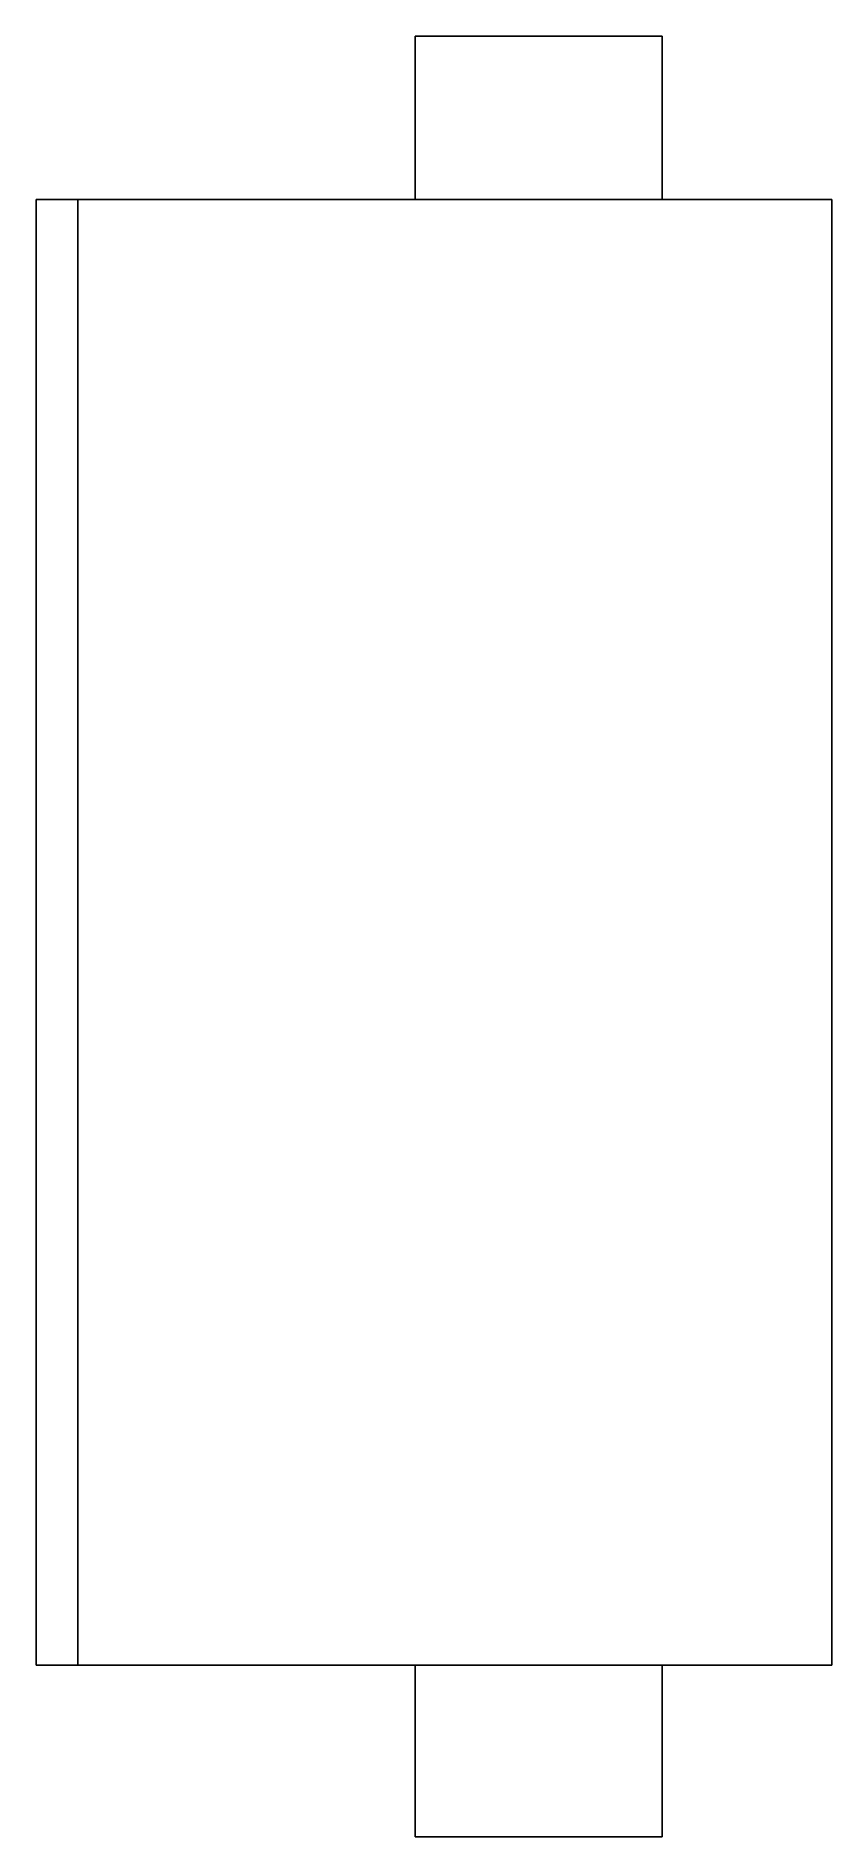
# Model space of a CAD drawing. Header units: metres. Extents: x -19 to 0, y 0 to 43.
import ezdxf

# ---------------------------------------------------------------- set-up
doc = ezdxf.new("R2010")
doc.units = ezdxf.units.M

msp = doc.modelspace()

# ---------------------------------------------------------------- linework, layer by layer
for points in [[(-9.95, 43), (-9.95, 42.922), (-9.95, 42.844), (-9.95, 42.766), (-9.95, 42.688), (-9.95, 42.61), (-9.95, 42.532), (-9.95, 42.454), (-9.95, 42.376), (-9.95, 42.298), (-9.95, 42.22), (-9.95, 42.142), (-9.95, 42.064), (-9.95, 41.986), (-9.95, 41.908), (-9.95, 41.83), (-9.95, 41.752), (-9.95, 41.674), (-9.95, 41.596), (-9.95, 41.518), (-9.95, 41.44), (-9.95, 41.362), (-9.95, 41.284), (-9.95, 41.206), (-9.95, 41.128), (-9.95, 41.05), (-9.95, 40.972), (-9.95, 40.894), (-9.95, 40.816), (-9.95, 40.738), (-9.95, 40.66), (-9.95, 40.582), (-9.95, 40.504), (-9.95, 40.426), (-9.95, 40.348), (-9.95, 40.27), (-9.95, 40.192), (-9.95, 40.114), (-9.95, 40.036), (-9.95, 39.958), (-9.95, 39.88), (-9.95, 39.802), (-9.95, 39.724), (-9.95, 39.646), (-9.95, 39.568), (-9.95, 39.49), (-9.95, 39.412), (-9.95, 39.334), (-9.95, 39.256), (-9.95, 39.178), (-9.95, 39.1)], [(-7, 43), (-7.092, 43), (-7.185, 43), (-7.277, 43), (-7.369, 43), (-7.461, 43), (-7.552, 43), (-7.643, 43), (-7.733, 43), (-7.822, 43), (-7.911, 43), (-7.999, 43), (-8.084, 43), (-8.17, 43), (-8.256, 43), (-8.338, 43), (-8.419, 43), (-8.5, 43), (-8.58, 43), (-8.656, 43), (-8.731, 43), (-8.807, 43), (-8.879, 43), (-8.948, 43), (-9.017, 43), (-9.086, 43), (-9.148, 43), (-9.209, 43), (-9.271, 43), (-9.329, 43), (-9.383, 43), (-9.437, 43), (-9.49, 43), (-9.536, 43), (-9.581, 43), (-9.626, 43), (-9.668, 43), (-9.703, 43), (-9.739, 43), (-9.774, 43), (-9.803, 43), (-9.828, 43), (-9.854, 43), (-9.878, 43), (-9.894, 43), (-9.909, 43), (-9.925, 43), (-9.934, 43), (-9.94, 43), (-9.945, 43), (-9.95, 43)], [(-4.05, 43), (-4.055, 43), (-4.06, 43), (-4.066, 43), (-4.075, 43), (-4.091, 43), (-4.106, 43), (-4.122, 43), (-4.146, 43), (-4.172, 43), (-4.197, 43), (-4.226, 43), (-4.261, 43), (-4.297, 43), (-4.332, 43), (-4.374, 43), (-4.419, 43), (-4.464, 43), (-4.51, 43), (-4.563, 43), (-4.617, 43), (-4.671, 43), (-4.729, 43), (-4.791, 43), (-4.852, 43), (-4.914, 43), (-4.983, 43), (-5.052, 43), (-5.121, 43), (-5.193, 43), (-5.269, 43), (-5.344, 43), (-5.42, 43), (-5.5, 43), (-5.581, 43), (-5.662, 43), (-5.744, 43), (-5.83, 43), (-5.916, 43), (-6.001, 43), (-6.089, 43), (-6.178, 43), (-6.267, 43), (-6.357, 43), (-6.448, 43), (-6.539, 43), (-6.631, 43), (-6.723, 43), (-6.815, 43), (-6.908, 43), (-7, 43)], [(-4.05, 43), (-4.05, 42.922), (-4.05, 42.844), (-4.05, 42.766), (-4.05, 42.688), (-4.05, 42.61), (-4.05, 42.532), (-4.05, 42.454), (-4.05, 42.376), (-4.05, 42.298), (-4.05, 42.22), (-4.05, 42.142), (-4.05, 42.064), (-4.05, 41.986), (-4.05, 41.908), (-4.05, 41.83), (-4.05, 41.752), (-4.05, 41.674), (-4.05, 41.596), (-4.05, 41.518), (-4.05, 41.44), (-4.05, 41.362), (-4.05, 41.284), (-4.05, 41.206), (-4.05, 41.128), (-4.05, 41.05), (-4.05, 40.972), (-4.05, 40.894), (-4.05, 40.816), (-4.05, 40.738), (-4.05, 40.66), (-4.05, 40.582), (-4.05, 40.504), (-4.05, 40.426), (-4.05, 40.348), (-4.05, 40.27), (-4.05, 40.192), (-4.05, 40.114), (-4.05, 40.036), (-4.05, 39.958), (-4.05, 39.88), (-4.05, 39.802), (-4.05, 39.724), (-4.05, 39.646), (-4.05, 39.568), (-4.05, 39.49), (-4.05, 39.412), (-4.05, 39.334), (-4.05, 39.256), (-4.05, 39.178), (-4.05, 39.1)], [(-19, 4.1), (-19, 4.8), (-19, 5.5), (-19, 6.2), (-19, 6.9), (-19, 7.6), (-19, 8.3), (-19, 9), (-19, 9.7), (-19, 10.4), (-19, 11.1), (-19, 11.8), (-19, 12.5), (-19, 13.2), (-19, 13.9), (-19, 14.6), (-19, 15.3), (-19, 16), (-19, 16.7), (-19, 17.4), (-19, 18.1), (-19, 18.8), (-19, 19.5), (-19, 20.2), (-19, 20.9), (-19, 21.6), (-19, 22.3), (-19, 23), (-19, 23.7), (-19, 24.4), (-19, 25.1), (-19, 25.8), (-19, 26.5), (-19, 27.2), (-19, 27.9), (-19, 28.6), (-19, 29.3), (-19, 30), (-19, 30.7), (-19, 31.4), (-19, 32.1), (-19, 32.8), (-19, 33.5), (-19, 34.2), (-19, 34.9), (-19, 35.6), (-19, 36.3), (-19, 37), (-19, 37.7), (-19, 38.4), (-19, 39.1)], [(-19, 39.1), (-18.98, 39.1), (-18.96, 39.1), (-18.94, 39.1), (-18.92, 39.1), (-18.9, 39.1), (-18.88, 39.1), (-18.86, 39.1), (-18.84, 39.1), (-18.82, 39.1), (-18.8, 39.1), (-18.78, 39.1), (-18.76, 39.1), (-18.74, 39.1), (-18.72, 39.1), (-18.7, 39.1), (-18.68, 39.1), (-18.66, 39.1), (-18.64, 39.1), (-18.62, 39.1), (-18.6, 39.1), (-18.58, 39.1), (-18.56, 39.1), (-18.54, 39.1), (-18.52, 39.1), (-18.5, 39.1), (-18.48, 39.1), (-18.46, 39.1), (-18.44, 39.1), (-18.42, 39.1), (-18.4, 39.1), (-18.38, 39.1), (-18.36, 39.1), (-18.34, 39.1), (-18.32, 39.1), (-18.3, 39.1), (-18.28, 39.1), (-18.26, 39.1), (-18.24, 39.1), (-18.22, 39.1), (-18.2, 39.1), (-18.18, 39.1), (-18.16, 39.1), (-18.14, 39.1), (-18.12, 39.1), (-18.1, 39.1), (-18.08, 39.1), (-18.06, 39.1), (-18.04, 39.1), (-18.02, 39.1), (-18, 39.1)], [(-18, 39.1), (-17.946, 39.1), (-17.892, 39.1), (-17.837, 39.1), (-17.783, 39.1), (-17.729, 39.1), (-17.675, 39.1), (-17.621, 39.1), (-17.567, 39.1), (-17.512, 39.1), (-17.458, 39.1), (-17.404, 39.1), (-17.35, 39.1), (-17.296, 39.1), (-17.242, 39.1), (-17.187, 39.1), (-17.133, 39.1), (-17.079, 39.1), (-17.025, 39.1), (-16.971, 39.1), (-16.917, 39.1), (-16.862, 39.1), (-16.808, 39.1), (-16.754, 39.1), (-16.7, 39.1), (-16.646, 39.1), (-16.592, 39.1), (-16.537, 39.1), (-16.483, 39.1), (-16.429, 39.1), (-16.375, 39.1), (-16.321, 39.1), (-16.267, 39.1), (-16.212, 39.1), (-16.158, 39.1), (-16.104, 39.1), (-16.05, 39.1), (-15.996, 39.1), (-15.942, 39.1), (-15.887, 39.1), (-15.833, 39.1), (-15.779, 39.1), (-15.725, 39.1), (-15.671, 39.1), (-15.617, 39.1), (-15.562, 39.1), (-15.508, 39.1), (-15.454, 39.1), (-15.4, 39.1), (-15.346, 39.1), (-15.292, 39.1)], [(-18, 39.1), (-18, 38.4), (-18, 37.7), (-18, 37), (-18, 36.3), (-18, 35.6), (-18, 34.9), (-18, 34.2), (-18, 33.5), (-18, 32.8), (-18, 32.1), (-18, 31.4), (-18, 30.7), (-18, 30), (-18, 29.3), (-18, 28.6), (-18, 27.9), (-18, 27.2), (-18, 26.5), (-18, 25.8), (-18, 25.1), (-18, 24.4), (-18, 23.7), (-18, 23), (-18, 22.3), (-18, 21.6), (-18, 20.9), (-18, 20.2), (-18, 19.5), (-18, 18.8), (-18, 18.1), (-18, 17.4), (-18, 16.7), (-18, 16), (-18, 15.3), (-18, 14.6), (-18, 13.9), (-18, 13.2), (-18, 12.5), (-18, 11.8), (-18, 11.1), (-18, 10.4), (-18, 9.7), (-18, 9), (-18, 8.3), (-18, 7.6), (-18, 6.9), (-18, 6.2), (-18, 5.5), (-18, 4.8), (-18, 4.1)], [(-15.292, 39.1), (-15.245, 39.1), (-15.198, 39.1), (-15.151, 39.1), (-15.105, 39.1), (-15.058, 39.1), (-15.012, 39.1), (-14.965, 39.1), (-14.919, 39.1), (-14.873, 39.1), (-14.828, 39.1), (-14.782, 39.1), (-14.737, 39.1), (-14.692, 39.1), (-14.647, 39.1), (-14.604, 39.1), (-14.56, 39.1), (-14.516, 39.1), (-14.473, 39.1), (-14.431, 39.1), (-14.389, 39.1), (-14.347, 39.1), (-14.306, 39.1), (-14.266, 39.1), (-14.226, 39.1), (-14.186, 39.1), (-14.148, 39.1), (-14.11, 39.1), (-14.072, 39.1), (-14.035, 39.1), (-14, 39.1), (-13.964, 39.1), (-13.929, 39.1), (-13.896, 39.1), (-13.863, 39.1), (-13.83, 39.1), (-13.798, 39.1), (-13.768, 39.1), (-13.738, 39.1), (-13.708, 39.1), (-13.681, 39.1), (-13.654, 39.1), (-13.627, 39.1), (-13.601, 39.1), (-13.577, 39.1), (-13.554, 39.1), (-13.53, 39.1), (-13.509, 39.1), (-13.489, 39.1), (-13.469, 39.1), (-13.449, 39.1)], [(-13.449, 39.1), (-13.266, 39.1), (-13.083, 39.1), (-12.9, 39.1), (-12.691, 39.1), (-12.446, 39.1), (-12.201, 39.1), (-11.956, 39.1), (-11.666, 39.1), (-11.368, 39.1), (-11.071, 39.1), (-10.761, 39.1), (-10.422, 39.1), (-10.083, 39.1), (-9.745, 39.1), (-9.385, 39.1), (-9.018, 39.1), (-8.651, 39.1), (-8.281, 39.1), (-7.9, 39.1), (-7.518, 39.1), (-7.137, 39.1), (-6.755, 39.1), (-6.374, 39.1), (-5.993, 39.1), (-5.611, 39.1), (-5.245, 39.1), (-4.878, 39.1), (-4.512, 39.1), (-4.158, 39.1), (-3.82, 39.1), (-3.483, 39.1), (-3.145, 39.1), (-2.844, 39.1), (-2.548, 39.1), (-2.252, 39.1), (-1.971, 39.1), (-1.729, 39.1), (-1.486, 39.1), (-1.243, 39.1), (-1.045, 39.1), (-0.865, 39.1), (-0.685, 39.1), (-0.514, 39.1), (-0.403, 39.1), (-0.292, 39.1), (-0.181, 39.1), (-0.112, 39.1), (-0.075, 39.1), (-0.037, 39.1), (0, 39.1)], [(0, 39.1), (0, 38.4), (0, 37.7), (0, 37), (0, 36.3), (0, 35.6), (0, 34.9), (0, 34.2), (0, 33.5), (0, 32.8), (0, 32.1), (0, 31.4), (0, 30.7), (0, 30), (0, 29.3), (0, 28.6), (0, 27.9), (0, 27.2), (0, 26.5), (0, 25.8), (0, 25.1), (0, 24.4), (0, 23.7), (0, 23), (0, 22.3), (0, 21.6), (0, 20.9), (0, 20.2), (0, 19.5), (0, 18.8), (0, 18.1), (0, 17.4), (0, 16.7), (0, 16), (0, 15.3), (0, 14.6), (0, 13.9), (0, 13.2), (0, 12.5), (0, 11.8), (0, 11.1), (0, 10.4), (0, 9.7), (0, 9), (0, 8.3), (0, 7.6), (0, 6.9), (0, 6.2), (0, 5.5), (0, 4.8), (0, 4.1)], [(-18, 4.1), (-18.02, 4.1), (-18.04, 4.1), (-18.06, 4.1), (-18.08, 4.1), (-18.1, 4.1), (-18.12, 4.1), (-18.14, 4.1), (-18.16, 4.1), (-18.18, 4.1), (-18.2, 4.1), (-18.22, 4.1), (-18.24, 4.1), (-18.26, 4.1), (-18.28, 4.1), (-18.3, 4.1), (-18.32, 4.1), (-18.34, 4.1), (-18.36, 4.1), (-18.38, 4.1), (-18.4, 4.1), (-18.42, 4.1), (-18.44, 4.1), (-18.46, 4.1), (-18.48, 4.1), (-18.5, 4.1), (-18.52, 4.1), (-18.54, 4.1), (-18.56, 4.1), (-18.58, 4.1), (-18.6, 4.1), (-18.62, 4.1), (-18.64, 4.1), (-18.66, 4.1), (-18.68, 4.1), (-18.7, 4.1), (-18.72, 4.1), (-18.74, 4.1), (-18.76, 4.1), (-18.78, 4.1), (-18.8, 4.1), (-18.82, 4.1), (-18.84, 4.1), (-18.86, 4.1), (-18.88, 4.1), (-18.9, 4.1), (-18.92, 4.1), (-18.94, 4.1), (-18.96, 4.1), (-18.98, 4.1), (-19, 4.1)], [(-18, 4.1), (-17.946, 4.1), (-17.892, 4.1), (-17.837, 4.1), (-17.783, 4.1), (-17.729, 4.1), (-17.675, 4.1), (-17.621, 4.1), (-17.567, 4.1), (-17.512, 4.1), (-17.458, 4.1), (-17.404, 4.1), (-17.35, 4.1), (-17.296, 4.1), (-17.242, 4.1), (-17.187, 4.1), (-17.133, 4.1), (-17.079, 4.1), (-17.025, 4.1), (-16.971, 4.1), (-16.917, 4.1), (-16.862, 4.1), (-16.808, 4.1), (-16.754, 4.1), (-16.7, 4.1), (-16.646, 4.1), (-16.592, 4.1), (-16.537, 4.1), (-16.483, 4.1), (-16.429, 4.1), (-16.375, 4.1), (-16.321, 4.1), (-16.267, 4.1), (-16.212, 4.1), (-16.158, 4.1), (-16.104, 4.1), (-16.05, 4.1), (-15.996, 4.1), (-15.942, 4.1), (-15.887, 4.1), (-15.833, 4.1), (-15.779, 4.1), (-15.725, 4.1), (-15.671, 4.1), (-15.617, 4.1), (-15.562, 4.1), (-15.508, 4.1), (-15.454, 4.1), (-15.4, 4.1), (-15.346, 4.1), (-15.292, 4.1)], [(-13.449, 4.1), (-13.469, 4.1), (-13.489, 4.1), (-13.509, 4.1), (-13.53, 4.1), (-13.554, 4.1), (-13.577, 4.1), (-13.601, 4.1), (-13.627, 4.1), (-13.654, 4.1), (-13.681, 4.1), (-13.708, 4.1), (-13.738, 4.1), (-13.768, 4.1), (-13.798, 4.1), (-13.83, 4.1), (-13.863, 4.1), (-13.896, 4.1), (-13.929, 4.1), (-13.964, 4.1), (-14, 4.1), (-14.035, 4.1), (-14.072, 4.1), (-14.11, 4.1), (-14.148, 4.1), (-14.186, 4.1), (-14.226, 4.1), (-14.266, 4.1), (-14.306, 4.1), (-14.347, 4.1), (-14.389, 4.1), (-14.431, 4.1), (-14.473, 4.1), (-14.516, 4.1), (-14.56, 4.1), (-14.604, 4.1), (-14.647, 4.1), (-14.692, 4.1), (-14.737, 4.1), (-14.782, 4.1), (-14.828, 4.1), (-14.873, 4.1), (-14.919, 4.1), (-14.965, 4.1), (-15.012, 4.1), (-15.058, 4.1), (-15.105, 4.1), (-15.151, 4.1), (-15.198, 4.1), (-15.245, 4.1), (-15.292, 4.1)], [(-13.449, 4.1), (-13.266, 4.1), (-13.083, 4.1), (-12.9, 4.1), (-12.691, 4.1), (-12.446, 4.1), (-12.201, 4.1), (-11.956, 4.1), (-11.666, 4.1), (-11.368, 4.1), (-11.071, 4.1), (-10.761, 4.1), (-10.422, 4.1), (-10.083, 4.1), (-9.745, 4.1), (-9.385, 4.1), (-9.018, 4.1), (-8.651, 4.1), (-8.281, 4.1), (-7.9, 4.1), (-7.518, 4.1), (-7.137, 4.1), (-6.755, 4.1), (-6.374, 4.1), (-5.993, 4.1), (-5.611, 4.1), (-5.245, 4.1), (-4.878, 4.1), (-4.512, 4.1), (-4.158, 4.1), (-3.82, 4.1), (-3.483, 4.1), (-3.145, 4.1), (-2.844, 4.1), (-2.548, 4.1), (-2.252, 4.1), (-1.971, 4.1), (-1.729, 4.1), (-1.486, 4.1), (-1.243, 4.1), (-1.045, 4.1), (-0.865, 4.1), (-0.685, 4.1), (-0.514, 4.1), (-0.403, 4.1), (-0.292, 4.1), (-0.181, 4.1), (-0.112, 4.1), (-0.075, 4.1), (-0.037, 4.1), (0, 4.1)], [(-9.95, 4.1), (-9.95, 4.018), (-9.95, 3.936), (-9.95, 3.854), (-9.95, 3.772), (-9.95, 3.69), (-9.95, 3.608), (-9.95, 3.526), (-9.95, 3.444), (-9.95, 3.362), (-9.95, 3.28), (-9.95, 3.198), (-9.95, 3.116), (-9.95, 3.034), (-9.95, 2.952), (-9.95, 2.87), (-9.95, 2.788), (-9.95, 2.706), (-9.95, 2.624), (-9.95, 2.542), (-9.95, 2.46), (-9.95, 2.378), (-9.95, 2.296), (-9.95, 2.214), (-9.95, 2.132), (-9.95, 2.05), (-9.95, 1.968), (-9.95, 1.886), (-9.95, 1.804), (-9.95, 1.722), (-9.95, 1.64), (-9.95, 1.558), (-9.95, 1.476), (-9.95, 1.394), (-9.95, 1.312), (-9.95, 1.23), (-9.95, 1.148), (-9.95, 1.066), (-9.95, 0.984), (-9.95, 0.902), (-9.95, 0.82), (-9.95, 0.738), (-9.95, 0.656), (-9.95, 0.574), (-9.95, 0.492), (-9.95, 0.41), (-9.95, 0.328), (-9.95, 0.246), (-9.95, 0.164), (-9.95, 0.082), (-9.95, 0)], [(-4.05, 4.1), (-4.05, 4.018), (-4.05, 3.936), (-4.05, 3.854), (-4.05, 3.772), (-4.05, 3.69), (-4.05, 3.608), (-4.05, 3.526), (-4.05, 3.444), (-4.05, 3.362), (-4.05, 3.28), (-4.05, 3.198), (-4.05, 3.116), (-4.05, 3.034), (-4.05, 2.952), (-4.05, 2.87), (-4.05, 2.788), (-4.05, 2.706), (-4.05, 2.624), (-4.05, 2.542), (-4.05, 2.46), (-4.05, 2.378), (-4.05, 2.296), (-4.05, 2.214), (-4.05, 2.132), (-4.05, 2.05), (-4.05, 1.968), (-4.05, 1.886), (-4.05, 1.804), (-4.05, 1.722), (-4.05, 1.64), (-4.05, 1.558), (-4.05, 1.476), (-4.05, 1.394), (-4.05, 1.312), (-4.05, 1.23), (-4.05, 1.148), (-4.05, 1.066), (-4.05, 0.984), (-4.05, 0.902), (-4.05, 0.82), (-4.05, 0.738), (-4.05, 0.656), (-4.05, 0.574), (-4.05, 0.492), (-4.05, 0.41), (-4.05, 0.328), (-4.05, 0.246), (-4.05, 0.164), (-4.05, 0.082), (-4.05, 0)], [(-7, 0), (-7.092, 0), (-7.185, 0), (-7.277, 0), (-7.369, 0), (-7.461, 0), (-7.552, 0), (-7.643, 0), (-7.733, 0), (-7.822, 0), (-7.911, 0), (-7.999, 0), (-8.084, 0), (-8.17, 0), (-8.256, 0), (-8.338, 0), (-8.419, 0), (-8.5, 0), (-8.58, 0), (-8.656, 0), (-8.731, 0), (-8.807, 0), (-8.879, 0), (-8.948, 0), (-9.017, 0), (-9.086, 0), (-9.148, 0), (-9.209, 0), (-9.271, 0), (-9.329, 0), (-9.383, 0), (-9.437, 0), (-9.49, 0), (-9.536, 0), (-9.581, 0), (-9.626, 0), (-9.668, 0), (-9.703, 0), (-9.739, 0), (-9.774, 0), (-9.803, 0), (-9.828, 0), (-9.854, 0), (-9.878, 0), (-9.894, 0), (-9.909, 0), (-9.925, 0), (-9.934, 0), (-9.94, 0), (-9.945, 0), (-9.95, 0)], [(-4.05, 0), (-4.055, 0), (-4.06, 0), (-4.066, 0), (-4.075, 0), (-4.091, 0), (-4.106, 0), (-4.122, 0), (-4.146, 0), (-4.172, 0), (-4.197, 0), (-4.226, 0), (-4.261, 0), (-4.297, 0), (-4.332, 0), (-4.374, 0), (-4.419, 0), (-4.464, 0), (-4.51, 0), (-4.563, 0), (-4.617, 0), (-4.671, 0), (-4.729, 0), (-4.791, 0), (-4.852, 0), (-4.914, 0), (-4.983, 0), (-5.052, 0), (-5.121, 0), (-5.193, 0), (-5.269, 0), (-5.344, 0), (-5.42, 0), (-5.5, 0), (-5.581, 0), (-5.662, 0), (-5.744, 0), (-5.83, 0), (-5.916, 0), (-6.001, 0), (-6.089, 0), (-6.178, 0), (-6.267, 0), (-6.357, 0), (-6.448, 0), (-6.539, 0), (-6.631, 0), (-6.723, 0), (-6.815, 0), (-6.908, 0), (-7, 0)]]:
    msp.add_lwpolyline(points)

doc.saveas('drawing.dxf')
